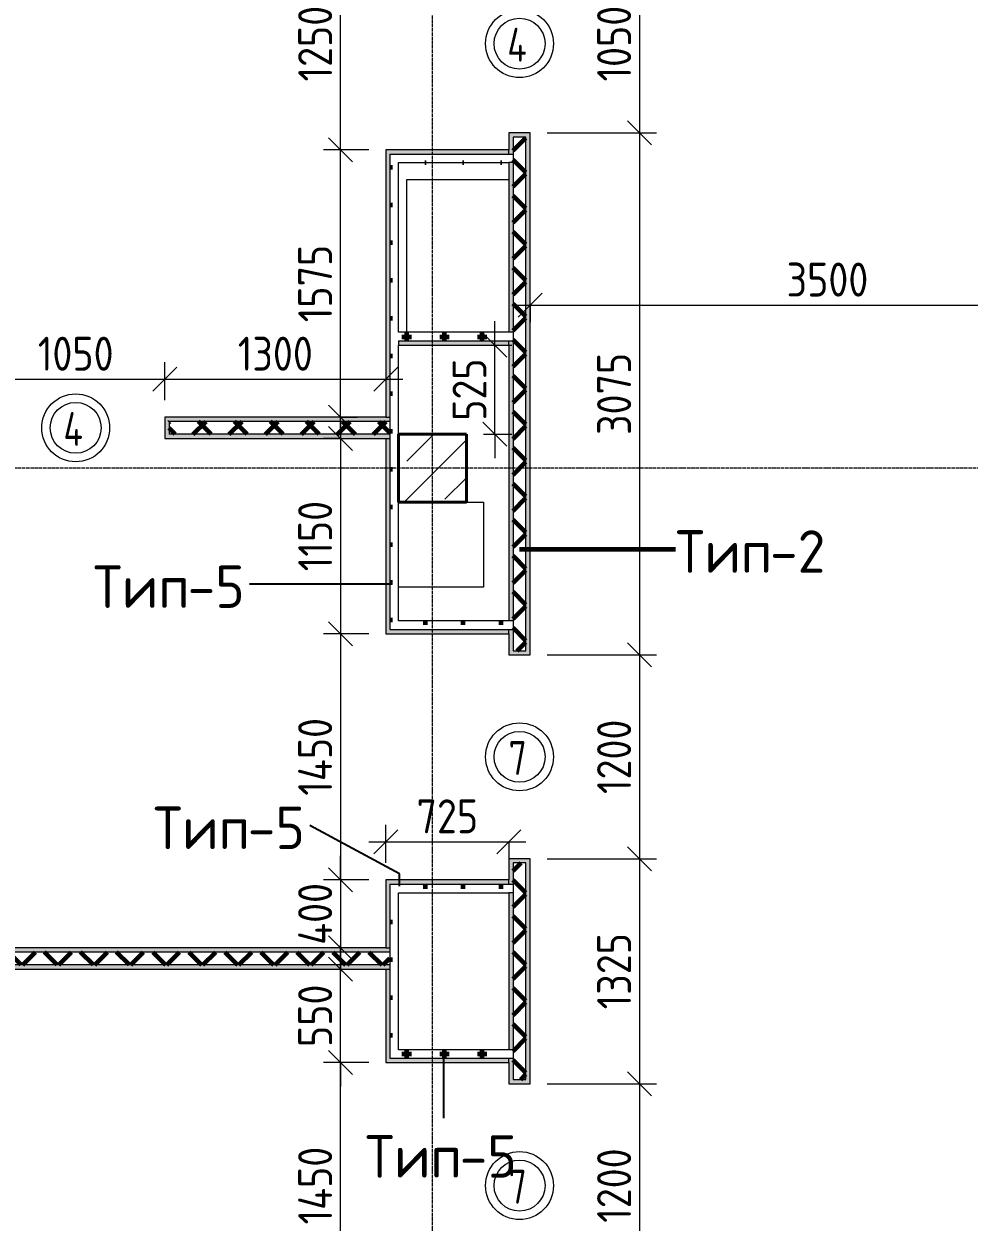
# Model space of a CAD drawing. Header units: millimetres. Extents: x -60946 to 138510, y -262288 to 24501.
# Drawn here: x -15995 to -10432, y -103384 to -96328 of the extents above; entities that cross this region are included whole.
import ezdxf

# ---------------------------------------------------------------- set-up
doc = ezdxf.new("R2010")
doc.units = ezdxf.units.MM
doc.linetypes.add('ADSK_Линия сетки', pattern=[25, 20, -2.5, 0, -2.5])
for name, color, linetype, lineweight in [('2)Тип-2', 3, 'Continuous', 60), ('2)Тип-5', 1, 'Continuous', 60), ('Марки дверей', 7, 'Continuous', 20), ('Несущие колонны', 7, 'Continuous', 18), ('Оси', 7, 'Continuous', 9), ('Перекрытие', 7, 'Continuous', 18), ('Размеры', 7, 'Continuous', 9), ('Стены внутренние', 7, 'Continuous', 18), ('Стены штриховка', 7, 'Continuous', 9)]:
    doc.layers.add(name, color=color, linetype=linetype, lineweight=lineweight)
doc.styles.add('GOST Common_3', font='', dxfattribs={"width": 0.9, "height": 200})
doc.styles.add('GOST Common_4', font='', dxfattribs={"height": 250})
doc.styles.add('GOST Common_B', font='', dxfattribs={"width": 0.8, "height": 200})
doc.styles.get('GOST Common_3').set_extended_font_data('GOST Common')
doc.styles.get('GOST Common_4').set_extended_font_data('GOST Common')
doc.styles.get('GOST Common_B').set_extended_font_data('GOST Common', bold=True)
doc.dimstyles.new('ADSK_Основной_2_0_1', dxfattribs={"dimscale": 304.8, "dimtxt": 201.142999, "dimasz": 0.463911, "dimexe": 0.328084, "dimexo": 0.328084, "dimgap": 0.164042, "dimtad": 1, "dimdec": 3, "dimrnd": 0.001, "dimdsep": 46, "dimtxsty": 'GOST Common_3', "dimblk1": 'OBLIQUE', "dimblk2": 'OBLIQUE', "dimsah": 1, "dimcen": 0.09, "dimdle": 0.328084, "dimazin": 2, "dimtfac": 1, "dimtdec": 4, "dimtix": 1, "dimtmove": 1, "dimatfit": 3, "dimfxl": 1, "dimtvp": 1, "dimtolj": 1, "dimtzin": 0, "dimlwd": 20, "dimlwe": 20, "dimarcsym": 2})
doc.dimstyles.new('ADSK_Основной_2_0_2', dxfattribs={"dimscale": 304.8, "dimtxt": 201.142999, "dimasz": 0.463911, "dimexe": 0.328084, "dimexo": 0.328084, "dimgap": 0.164042, "dimtad": 1, "dimdec": 3, "dimrnd": 0.001, "dimdsep": 46, "dimtxsty": 'GOST Common_3', "dimblk1": 'OBLIQUE', "dimblk2": 'OBLIQUE', "dimsah": 1, "dimcen": 0.09, "dimdle": 0.328084, "dimazin": 2, "dimtfac": 1, "dimtdec": 4, "dimtix": 1, "dimtmove": 0, "dimatfit": 3, "dimfxl": 1, "dimtvp": 1, "dimtolj": 1, "dimtzin": 0, "dimlwd": 20, "dimlwe": 20, "dimarcsym": 2})
pattern_1 = [(45, (9.36, -97949.04), (-106.066, 106.066), []), (135, (9.36, -97949.04), (-106.066, -106.066), [])]
pattern_2 = [(0, (9.36, -97949.04), (111.125, 111.125), [55.562, -166.687]), (90, (37.14, -97976.82), (-111.125, 111.125), [55.562, -166.687])]

# ---------------------------------------------------------------- blocks, each defined once
blk = doc.blocks.new('ADSK_КолоннаЖБ_Прямоугольная - 400x400 мм-1807142-Кладочный план 2-го этаж')
at = {"layer": 'Несущие колонны', "lineweight": 40}
for p, q in [((-200, 200), (200, 200)), ((-200, -200), (-200, 200)), ((200, 200), (200, -200)), ((200, -200), (-200, -200))]:
    blk.add_line(p, q, dxfattribs=at)
blk = doc.blocks.new('_Oblique')
at = {"color": 0, "linetype": 'ByBlock', "lineweight": -2}
blk.add_line((-0.5, -0.5), (0.5, 0.5), dxfattribs=at)
blk = doc.blocks.new('*D4646')
at = {"layer": 'Defpoints', "color": 0, "transparency": 16777216}
for p in [(-13015.6, -95919.1), (-13015.6, -96969.1), (-12371.5, -96969.1)]:
    blk.add_point(p, dxfattribs=at)
at = {"layer": 'Размеры', "color": 0, "lineweight": 20, "transparency": 16777216}
for p, q in [((-12371.5, -95819.1), (-12371.5, -97069.1)), ((-12915.6, -95919.1), (-12271.5, -95919.1)), ((-12915.6, -96969.1), (-12271.5, -96969.1))]:
    blk.add_line(p, q, dxfattribs=at)
at = {"layer": 'Размеры', "color": 0, "lineweight": 20, "transparency": 16777216, "xscale": 141.4, "yscale": 141.4, "zscale": 141.4}
for p, rotation in [((-12371.5, -95919.1), 90), ((-12371.5, -96969.1), 270)]:
    blk.add_blockref('_Oblique', p, dxfattribs=dict(at, rotation=rotation))
at = {"layer": 'Размеры', "color": 0, "lineweight": 9, "transparency": 16777216, "insert": (-12521.5, -96444.1), "char_height": 200, "width": 560.473, "attachment_point": 5, "rotation": 90, "style": 'GOST Common_3'}
blk.add_mtext('\\A1;1050', dxfattribs=at)
blk = doc.blocks.new('*D4647')
at = {"layer": 'Defpoints', "color": 0, "transparency": 16777216}
for p in [(-13015.6, -96969.1), (-13015.6, -100044.1), (-12371.5, -100044.1)]:
    blk.add_point(p, dxfattribs=at)
at = {"layer": 'Размеры', "color": 0, "lineweight": 20, "transparency": 16777216}
for p, q in [((-12371.5, -96869.1), (-12371.5, -100144.1)), ((-12915.6, -96969.1), (-12271.5, -96969.1)), ((-12915.6, -100044.1), (-12271.5, -100044.1))]:
    blk.add_line(p, q, dxfattribs=at)
at = {"layer": 'Размеры', "color": 0, "lineweight": 20, "transparency": 16777216, "xscale": 141.4, "yscale": 141.4, "zscale": 141.4}
for p, rotation in [((-12371.5, -96969.1), 90), ((-12371.5, -100044.1), 270)]:
    blk.add_blockref('_Oblique', p, dxfattribs=dict(at, rotation=rotation))
at = {"layer": 'Размеры', "color": 0, "lineweight": 9, "transparency": 16777216, "insert": (-12521.5, -98506.6), "char_height": 200, "width": 605.475, "attachment_point": 5, "rotation": 90, "style": 'GOST Common_3'}
blk.add_mtext('\\A1;3075', dxfattribs=at)
blk = doc.blocks.new('*D4648')
at = {"layer": 'Defpoints', "color": 0, "transparency": 16777216}
for p in [(-13015.6, -100044.1), (-13015.6, -101244.1), (-12371.5, -101244.1)]:
    blk.add_point(p, dxfattribs=at)
at = {"layer": 'Размеры', "color": 0, "lineweight": 20, "transparency": 16777216}
for p, q in [((-12371.5, -99944.1), (-12371.5, -101344.1)), ((-12915.6, -100044.1), (-12271.5, -100044.1)), ((-12915.6, -101244.1), (-12271.5, -101244.1))]:
    blk.add_line(p, q, dxfattribs=at)
at = {"layer": 'Размеры', "color": 0, "lineweight": 20, "transparency": 16777216, "xscale": 141.4, "yscale": 141.4, "zscale": 141.4}
for p, rotation in [((-12371.5, -100044.1), 90), ((-12371.5, -101244.1), 270)]:
    blk.add_blockref('_Oblique', p, dxfattribs=dict(at, rotation=rotation))
at = {"layer": 'Размеры', "color": 0, "lineweight": 9, "transparency": 16777216, "insert": (-12521.5, -100644.1), "char_height": 200, "width": 560.473, "attachment_point": 5, "rotation": 90, "style": 'GOST Common_3'}
blk.add_mtext('\\A1;1200', dxfattribs=at)
blk = doc.blocks.new('*D4649')
at = {"layer": 'Defpoints', "color": 0, "transparency": 16777216}
for p in [(-13015.6, -101244.1), (-13015.6, -102569.1), (-12371.5, -102569.1)]:
    blk.add_point(p, dxfattribs=at)
at = {"layer": 'Размеры', "color": 0, "lineweight": 20, "transparency": 16777216}
for p, q in [((-12371.5, -101144.1), (-12371.5, -102669.1)), ((-12915.6, -101244.1), (-12271.5, -101244.1)), ((-12915.6, -102569.1), (-12271.5, -102569.1))]:
    blk.add_line(p, q, dxfattribs=at)
at = {"layer": 'Размеры', "color": 0, "lineweight": 20, "transparency": 16777216, "xscale": 141.4, "yscale": 141.4, "zscale": 141.4}
for p, rotation in [((-12371.5, -101244.1), 90), ((-12371.5, -102569.1), 270)]:
    blk.add_blockref('_Oblique', p, dxfattribs=dict(at, rotation=rotation))
at = {"layer": 'Размеры', "color": 0, "lineweight": 9, "transparency": 16777216, "insert": (-12521.5, -101906.6), "char_height": 200, "width": 560.473, "attachment_point": 5, "rotation": 90, "style": 'GOST Common_3'}
blk.add_mtext('\\A1;1325', dxfattribs=at)
blk = doc.blocks.new('*D4650')
at = {"layer": 'Defpoints', "color": 0, "transparency": 16777216}
for p in [(-13015.6, -102569.1), (-13015.6, -103769.1), (-12371.5, -103769.1)]:
    blk.add_point(p, dxfattribs=at)
at = {"layer": 'Размеры', "color": 0, "lineweight": 20, "transparency": 16777216}
for p, q in [((-12371.5, -102469.1), (-12371.5, -103869.1)), ((-12915.6, -102569.1), (-12271.5, -102569.1)), ((-12915.6, -103769.1), (-12271.5, -103769.1))]:
    blk.add_line(p, q, dxfattribs=at)
at = {"layer": 'Размеры', "color": 0, "lineweight": 20, "transparency": 16777216, "xscale": 141.4, "yscale": 141.4, "zscale": 141.4}
for p, rotation in [((-12371.5, -102569.1), 90), ((-12371.5, -103769.1), 270)]:
    blk.add_blockref('_Oblique', p, dxfattribs=dict(at, rotation=rotation))
at = {"layer": 'Размеры', "color": 0, "lineweight": 9, "transparency": 16777216, "insert": (-12521.5, -103169.1), "char_height": 200, "width": 560.473, "attachment_point": 5, "rotation": 90, "style": 'GOST Common_3'}
blk.add_mtext('\\A1;1200', dxfattribs=at)
blk = doc.blocks.new('*D4656')
at = {"layer": 'Defpoints', "color": 0, "transparency": 16777216}
for p in [(-14131.1, -102444.1), (-13865.6, -102444.1), (-13865.6, -103894.1)]:
    blk.add_point(p, dxfattribs=at)
at = {"layer": 'Размеры', "color": 0, "lineweight": 20, "transparency": 16777216}
for p, q in [((-14131.1, -103994.1), (-14131.1, -102344.1)), ((-13965.6, -102444.1), (-14231.1, -102444.1)), ((-13965.6, -103894.1), (-14231.1, -103894.1))]:
    blk.add_line(p, q, dxfattribs=at)
at = {"layer": 'Размеры', "color": 0, "lineweight": 20, "transparency": 16777216, "xscale": 141.4, "yscale": 141.4, "zscale": 141.4}
for p, rotation in [((-14131.1, -102444.1), 90), ((-14131.1, -103894.1), 270)]:
    blk.add_blockref('_Oblique', p, dxfattribs=dict(at, rotation=rotation))
at = {"layer": 'Размеры', "color": 0, "lineweight": 9, "transparency": 16777216, "insert": (-14281.1, -103169.1), "char_height": 200, "width": 580.928, "attachment_point": 5, "rotation": 90, "style": 'GOST Common_3'}
blk.add_mtext('\\A1;1450', dxfattribs=at)
blk = doc.blocks.new('*D4657')
at = {"layer": 'Defpoints', "color": 0, "transparency": 16777216}
for p in [(-14231.1, -101894.1), (-14131.1, -101894.1), (-13865.6, -102444.1)]:
    blk.add_point(p, dxfattribs=at)
at = {"layer": 'Размеры', "color": 0, "lineweight": 20, "transparency": 16777216}
for p, q in [((-14131.1, -101894.1), (-14131.1, -101752.7)), ((-14131.1, -101894.1), (-14031.1, -101894.1)), ((-14131.1, -102444.1), (-14131.1, -101894.1)), ((-13965.6, -102444.1), (-14231.1, -102444.1)), ((-14131.1, -102444.1), (-14131.1, -102585.5))]:
    blk.add_line(p, q, dxfattribs=at)
at = {"layer": 'Размеры', "color": 0, "lineweight": 20, "transparency": 16777216, "xscale": 141.4, "yscale": 141.4, "zscale": 141.4}
for p, rotation in [((-14131.1, -101894.1), 270), ((-14131.1, -102444.1), 90)]:
    blk.add_blockref('_Oblique', p, dxfattribs=dict(at, rotation=rotation))
at = {"layer": 'Размеры', "color": 0, "lineweight": 9, "transparency": 16777216, "insert": (-14281.1, -102169.1), "char_height": 200, "width": 454.106, "attachment_point": 5, "rotation": 90, "style": 'GOST Common_3'}
blk.add_mtext('\\A1;550', dxfattribs=at)
blk = doc.blocks.new('*D4658')
at = {"layer": 'Defpoints', "color": 0, "transparency": 16777216}
for p in [(-14031.1, -98769.1), (-14131.1, -99919.1), (-13865.6, -99919.1)]:
    blk.add_point(p, dxfattribs=at)
at = {"layer": 'Размеры', "color": 0, "lineweight": 20, "transparency": 16777216}
for p, q in [((-14131.1, -98669.1), (-14131.1, -100019.1)), ((-14131.1, -98769.1), (-14231.1, -98769.1)), ((-13965.6, -99919.1), (-14231.1, -99919.1))]:
    blk.add_line(p, q, dxfattribs=at)
at = {"layer": 'Размеры', "color": 0, "lineweight": 20, "transparency": 16777216, "xscale": 141.4, "yscale": 141.4, "zscale": 141.4}
for p, rotation in [((-14131.1, -98769.1), 90), ((-14131.1, -99919.1), 270)]:
    blk.add_blockref('_Oblique', p, dxfattribs=dict(at, rotation=rotation))
at = {"layer": 'Размеры', "color": 0, "lineweight": 9, "transparency": 16777216, "insert": (-14281.1, -99344.1), "char_height": 200, "width": 515.472, "attachment_point": 5, "rotation": 90, "style": 'GOST Common_3'}
blk.add_mtext('\\A1;1150', dxfattribs=at)
blk = doc.blocks.new('*D4659')
at = {"layer": 'Defpoints', "color": 0, "transparency": 16777216}
for p in [(-13865.6, -99919.1), (-14131.1, -101369.1), (-13865.6, -101369.1)]:
    blk.add_point(p, dxfattribs=at)
at = {"layer": 'Размеры', "color": 0, "lineweight": 20, "transparency": 16777216}
for p, q in [((-14131.1, -99819.1), (-14131.1, -101469.1)), ((-13965.6, -99919.1), (-14231.1, -99919.1)), ((-13965.6, -101369.1), (-14231.1, -101369.1))]:
    blk.add_line(p, q, dxfattribs=at)
at = {"layer": 'Размеры', "color": 0, "lineweight": 20, "transparency": 16777216, "xscale": 141.4, "yscale": 141.4, "zscale": 141.4}
for p, rotation in [((-14131.1, -99919.1), 90), ((-14131.1, -101369.1), 270)]:
    blk.add_blockref('_Oblique', p, dxfattribs=dict(at, rotation=rotation))
at = {"layer": 'Размеры', "color": 0, "lineweight": 9, "transparency": 16777216, "insert": (-14281.1, -100644.1), "char_height": 200, "width": 580.928, "attachment_point": 5, "rotation": 90, "style": 'GOST Common_3'}
blk.add_mtext('\\A1;1450', dxfattribs=at)
blk = doc.blocks.new('*D4660')
at = {"layer": 'Defpoints', "color": 0, "transparency": 16777216}
for p in [(-13865.6, -101369.1), (-14131.1, -101769.1), (-14031.1, -101769.1)]:
    blk.add_point(p, dxfattribs=at)
at = {"layer": 'Размеры', "color": 0, "lineweight": 20, "transparency": 16777216}
for p, q in [((-14131.1, -101369.1), (-14131.1, -101227.7)), ((-13965.6, -101369.1), (-14231.1, -101369.1)), ((-14131.1, -101369.1), (-14131.1, -101769.1)), ((-14131.1, -101769.1), (-14231.1, -101769.1)), ((-14131.1, -101769.1), (-14131.1, -101910.5))]:
    blk.add_line(p, q, dxfattribs=at)
at = {"layer": 'Размеры', "color": 0, "lineweight": 20, "transparency": 16777216, "xscale": 141.4, "yscale": 141.4, "zscale": 141.4}
for p, rotation in [((-14131.1, -101369.1), 270), ((-14131.1, -101769.1), 90)]:
    blk.add_blockref('_Oblique', p, dxfattribs=dict(at, rotation=rotation))
at = {"layer": 'Размеры', "color": 0, "lineweight": 9, "transparency": 16777216, "insert": (-14281.1, -101569.1), "char_height": 200, "width": 474.561, "attachment_point": 5, "rotation": 90, "style": 'GOST Common_3'}
blk.add_mtext('\\A1;400', dxfattribs=at)
blk = doc.blocks.new('*D4661')
at = {"layer": 'Defpoints', "color": 0, "transparency": 16777216}
for p in [(-13140.6, -101044.3), (-13140.6, -101144.3), (-13865.6, -101369.1)]:
    blk.add_point(p, dxfattribs=at)
at = {"layer": 'Размеры', "color": 0, "lineweight": 20, "transparency": 16777216}
for p, q in [((-13865.6, -101269.1), (-13865.6, -101044.3)), ((-13965.6, -101144.3), (-13040.6, -101144.3)), ((-13140.6, -101144.3), (-13140.6, -101244.3))]:
    blk.add_line(p, q, dxfattribs=at)
at = {"layer": 'Размеры', "color": 0, "lineweight": 20, "transparency": 16777216, "xscale": 141.4, "yscale": 141.4, "zscale": 141.4, "rotation": 180}
blk.add_blockref('_Oblique', (-13865.6, -101144.3), dxfattribs=at)
at = {"layer": 'Размеры', "color": 0, "lineweight": 20, "transparency": 16777216, "xscale": 141.4, "yscale": 141.4, "zscale": 141.4}
blk.add_blockref('_Oblique', (-13140.6, -101144.3), dxfattribs=at)
at = {"layer": 'Размеры', "color": 0, "lineweight": 9, "transparency": 16777216, "insert": (-13503.1, -100994.3), "char_height": 200, "width": 454.106, "attachment_point": 5, "style": 'GOST Common_3'}
blk.add_mtext('\\A1;725', dxfattribs=at)
blk = doc.blocks.new('*D4665')
at = {"layer": 'Defpoints', "color": 0, "transparency": 16777216}
for p in [(-14131.1, -97069.1), (-13865.6, -97069.1), (-14231.1, -98644.1)]:
    blk.add_point(p, dxfattribs=at)
at = {"layer": 'Размеры', "color": 0, "lineweight": 20, "transparency": 16777216}
for p, q in [((-14131.1, -98744.1), (-14131.1, -96969.1)), ((-13965.6, -97069.1), (-14231.1, -97069.1)), ((-14131.1, -98644.1), (-14031.1, -98644.1))]:
    blk.add_line(p, q, dxfattribs=at)
at = {"layer": 'Размеры', "color": 0, "lineweight": 20, "transparency": 16777216, "xscale": 141.4, "yscale": 141.4, "zscale": 141.4}
for p, rotation in [((-14131.1, -97069.1), 90), ((-14131.1, -98644.1), 270)]:
    blk.add_blockref('_Oblique', p, dxfattribs=dict(at, rotation=rotation))
at = {"layer": 'Размеры', "color": 0, "lineweight": 9, "transparency": 16777216, "insert": (-14281.1, -97856.6), "char_height": 200, "width": 560.473, "attachment_point": 5, "rotation": 90, "style": 'GOST Common_3'}
blk.add_mtext('\\A1;1575', dxfattribs=at)
blk = doc.blocks.new('*D4666')
at = {"layer": 'Defpoints', "color": 0, "transparency": 16777216}
for p in [(-14131.1, -95819.1), (-13865.6, -95819.1), (-13865.6, -97069.1)]:
    blk.add_point(p, dxfattribs=at)
at = {"layer": 'Размеры', "color": 0, "lineweight": 20, "transparency": 16777216}
for p, q in [((-14131.1, -97169.1), (-14131.1, -95719.1)), ((-13965.6, -95819.1), (-14231.1, -95819.1)), ((-13965.6, -97069.1), (-14231.1, -97069.1))]:
    blk.add_line(p, q, dxfattribs=at)
at = {"layer": 'Размеры', "color": 0, "lineweight": 20, "transparency": 16777216, "xscale": 141.4, "yscale": 141.4, "zscale": 141.4}
for p, rotation in [((-14131.1, -95819.1), 90), ((-14131.1, -97069.1), 270)]:
    blk.add_blockref('_Oblique', p, dxfattribs=dict(at, rotation=rotation))
at = {"layer": 'Размеры', "color": 0, "lineweight": 9, "transparency": 16777216, "insert": (-14281.1, -96444.1), "char_height": 200, "width": 560.473, "attachment_point": 5, "rotation": 90, "style": 'GOST Common_3'}
blk.add_mtext('\\A1;1250', dxfattribs=at)
blk = doc.blocks.new('*D4693')
at = {"layer": 'Defpoints', "color": 0, "transparency": 16777216}
for p in [(-15165.6, -98420), (-16215.6, -98644.1), (-15165.6, -98644.1)]:
    blk.add_point(p, dxfattribs=at)
at = {"layer": 'Размеры', "color": 0, "lineweight": 20, "transparency": 16777216}
for p, q in [((-16215.6, -98544.1), (-16215.6, -98320)), ((-15165.6, -98544.1), (-15165.6, -98320)), ((-16315.6, -98420), (-15065.6, -98420))]:
    blk.add_line(p, q, dxfattribs=at)
at = {"layer": 'Размеры', "color": 0, "lineweight": 20, "transparency": 16777216, "xscale": 141.4, "yscale": 141.4, "zscale": 141.4, "rotation": 180}
blk.add_blockref('_Oblique', (-16215.6, -98420), dxfattribs=at)
at = {"layer": 'Размеры', "color": 0, "lineweight": 20, "transparency": 16777216, "xscale": 141.4, "yscale": 141.4, "zscale": 141.4}
blk.add_blockref('_Oblique', (-15165.6, -98420), dxfattribs=at)
at = {"layer": 'Размеры', "color": 0, "lineweight": 9, "transparency": 16777216, "insert": (-15690.6, -98270), "char_height": 200, "width": 560.473, "attachment_point": 5, "style": 'GOST Common_3'}
blk.add_mtext('\\A1;1050', dxfattribs=at)
blk = doc.blocks.new('*D4694')
at = {"layer": 'Defpoints', "color": 0, "transparency": 16777216}
for p in [(-13865.6, -98320), (-13865.6, -98420), (-15165.6, -98644.1)]:
    blk.add_point(p, dxfattribs=at)
at = {"layer": 'Размеры', "color": 0, "lineweight": 20, "transparency": 16777216}
for p, q in [((-15165.6, -98544.1), (-15165.6, -98320)), ((-15265.6, -98420), (-13765.6, -98420)), ((-13865.6, -98420), (-13865.6, -98520))]:
    blk.add_line(p, q, dxfattribs=at)
at = {"layer": 'Размеры', "color": 0, "lineweight": 20, "transparency": 16777216, "xscale": 141.4, "yscale": 141.4, "zscale": 141.4, "rotation": 180}
blk.add_blockref('_Oblique', (-15165.6, -98420), dxfattribs=at)
at = {"layer": 'Размеры', "color": 0, "lineweight": 20, "transparency": 16777216, "xscale": 141.4, "yscale": 141.4, "zscale": 141.4}
blk.add_blockref('_Oblique', (-13865.6, -98420), dxfattribs=at)
at = {"layer": 'Размеры', "color": 0, "lineweight": 9, "transparency": 16777216, "insert": (-14515.6, -98270), "char_height": 200, "width": 560.473, "attachment_point": 5, "style": 'GOST Common_3'}
blk.add_mtext('\\A1;1300', dxfattribs=at)
blk = doc.blocks.new('*D4695')
at = {"layer": 'Defpoints', "color": 0, "transparency": 16777216}
for p in [(-13322.6, -98219.1), (-13222.6, -98219.1), (-13390.6, -98744.1)]:
    blk.add_point(p, dxfattribs=at)
at = {"layer": 'Размеры', "color": 0, "lineweight": 20, "transparency": 16777216}
for p, q in [((-13222.6, -98219.1), (-13222.6, -98077.7)), ((-13222.6, -98219.1), (-13122.6, -98219.1)), ((-13222.6, -98744.1), (-13222.6, -98219.1)), ((-13290.6, -98744.1), (-13122.6, -98744.1)), ((-13222.6, -98744.1), (-13222.6, -98885.5))]:
    blk.add_line(p, q, dxfattribs=at)
at = {"layer": 'Размеры', "color": 0, "lineweight": 20, "transparency": 16777216, "xscale": 141.4, "yscale": 141.4, "zscale": 141.4}
for p, rotation in [((-13222.6, -98219.1), 270), ((-13222.6, -98744.1), 90)]:
    blk.add_blockref('_Oblique', p, dxfattribs=dict(at, rotation=rotation))
at = {"layer": 'Размеры', "color": 0, "lineweight": 9, "transparency": 16777216, "insert": (-13372.6, -98481.6), "char_height": 200, "width": 454.106, "attachment_point": 5, "rotation": 90, "style": 'GOST Common_3'}
blk.add_mtext('\\A1;525', dxfattribs=at)
blk = doc.blocks.new('*D4811')
at = {"layer": 'Defpoints', "color": 0, "transparency": 16777216}
for p in [(-13015.6, -97883.5), (-9515.6, -97983.5), (-9515.6, -98369.1)]:
    blk.add_point(p, dxfattribs=at)
at = {"layer": 'Размеры', "color": 0, "lineweight": 20, "transparency": 16777216}
for p, q in [((-9515.6, -98269.1), (-9515.6, -97883.5)), ((-13115.6, -97983.5), (-9415.6, -97983.5)), ((-13015.6, -97983.5), (-13015.6, -98083.5))]:
    blk.add_line(p, q, dxfattribs=at)
at = {"layer": 'Размеры', "color": 0, "lineweight": 20, "transparency": 16777216, "xscale": 141.4, "yscale": 141.4, "zscale": 141.4, "rotation": 180}
blk.add_blockref('_Oblique', (-13015.6, -97983.5), dxfattribs=at)
at = {"layer": 'Размеры', "color": 0, "lineweight": 20, "transparency": 16777216, "xscale": 141.4, "yscale": 141.4, "zscale": 141.4}
blk.add_blockref('_Oblique', (-9515.6, -97983.5), dxfattribs=at)
at = {"layer": 'Размеры', "color": 0, "lineweight": 9, "transparency": 16777216, "insert": (-11265.6, -97833.5), "char_height": 200, "width": 605.475, "attachment_point": 5, "style": 'GOST Common_3'}
blk.add_mtext('\\A1;3500', dxfattribs=at)
blk = doc.blocks.new('М_двери1 - Марка экземпляра 2-3719212-Кладочный план 2-го этаж')
at = {"layer": 'Марки дверей'}
for radius in [2, 1.5]:
    blk.add_circle((0, 0), radius, dxfattribs=at)

msp = doc.modelspace()

# ---------------------------------------------------------------- hatches: boundary and pattern name
at = {"layer": '2)Тип-2'}
h = msp.add_hatch(color=256, dxfattribs=at)
h.paths.add_polyline_path([(-13015.6385, -104894.0666), (-13015.6385, -103794.0666), (-13040.6385, -103794.0666), (-13040.6385, -104894.0666)])
h.paths.add_polyline_path([(-13040.6385, -102544.0666), (-13015.6385, -102544.0666), (-13015.6385, -101269.0666), (-13040.6385, -101269.0666), (-13040.6385, -101505.3616)])
h.paths.add_polyline_path([(-13040.6385, -100019.0666), (-13015.6385, -100019.0666), (-13015.6385, -96994.0666), (-13040.6385, -96994.0666), (-13040.6385, -98631.2864)])
h.paths.add_polyline_path([(-13015.6385, -95894.0666), (-13015.6385, -94319.0666), (-13040.6385, -94319.0666), (-13040.6385, -95894.0666)])
h = msp.add_hatch(dxfattribs=at)
h.set_pattern_fill('FP_4', color=256, style=0, pattern_type=2)
h.set_pattern_definition(pattern_1)
h.paths.add_polyline_path([(-13040.6385, -104894.0666), (-13040.6385, -103794.0666), (-13115.6385, -103794.0666), (-13115.6385, -104894.0666)])
h.paths.add_polyline_path([(-13115.6385, -102544.0666), (-13040.6385, -102544.0666), (-13040.6385, -101269.0666), (-13115.6385, -101269.0666), (-13115.6385, -102419.0666)])
h.paths.add_polyline_path([(-13115.6385, -100019.0666), (-13040.6385, -100019.0666), (-13040.6385, -96994.0666), (-13115.6385, -96994.0666), (-13115.6385, -99894.0666)])
h.paths.add_polyline_path([(-13040.6385, -95894.0666), (-13040.6385, -94344.0666), (-13115.6385, -94344.0666), (-13115.6385, -95894.0666)])
h = msp.add_hatch(color=256, dxfattribs=at)
h.paths.add_polyline_path([(-13115.6385, -104894.0666), (-13115.6385, -103969.0666), (-13140.6385, -103969.0666), (-13140.6385, -104894.0666)])
h.paths.add_polyline_path([(-13115.6385, -103919.0666), (-13115.6385, -103794.0666), (-13015.6385, -103794.0666), (-13015.6385, -103769.0666), (-13140.6385, -103769.0666), (-13140.6385, -103919.0666)])
h.paths.add_polyline_path([(-13015.6385, -102569.0666), (-13015.6385, -102544.0666), (-13115.6385, -102544.0666), (-13115.6385, -102419.0666), (-13140.6385, -102419.0666), (-13140.6385, -102569.0666)])
h.paths.add_polyline_path([(-13140.6385, -102369.0666), (-13115.6385, -102369.0666), (-13115.6385, -101444.0666), (-13140.6385, -101444.0666), (-13140.6385, -101505.3616)])
h.paths.add_polyline_path([(-13115.6385, -101394.0666), (-13115.6385, -101269.0666), (-13015.6385, -101269.0666), (-13015.6385, -101244.0666), (-13140.6385, -101244.0666), (-13140.6385, -101394.0666)])
h.paths.add_polyline_path([(-13015.6385, -100044.0666), (-13015.6385, -100019.0666), (-13115.6385, -100019.0666), (-13115.6385, -99894.0666), (-13140.6385, -99894.0666), (-13140.6385, -100044.0666)])
h.paths.add_polyline_path([(-13140.6385, -99844.0666), (-13115.6385, -99844.0666), (-13115.6385, -98194.0666), (-13140.6385, -98194.0666), (-13140.6385, -98631.2864)])
h.paths.add_polyline_path([(-13140.6385, -98144.0666), (-13115.6385, -98144.0666), (-13115.6385, -97144.0666), (-13140.6385, -97144.0666), (-13140.6385, -97194.2488)])
h.paths.add_polyline_path([(-13140.6385, -97094.0666), (-13115.6385, -97094.0666), (-13115.6385, -96994.0666), (-13015.6385, -96994.0666), (-13015.6385, -96969.0666), (-13140.6385, -96969.0666), (-13140.6385, -97069.0666)])
h.paths.add_polyline_path([(-13140.6385, -95919.0666), (-13015.6385, -95919.0666), (-13015.6385, -95894.0666), (-13115.6385, -95894.0666), (-13115.6385, -95794.0666), (-13140.6385, -95794.0666), (-13140.6385, -95819.0666)])
h.paths.add_polyline_path([(-13140.6385, -95744.0666), (-13115.6385, -95744.0666), (-13115.6385, -94419.0666), (-13140.6385, -94419.0666), (-13140.6385, -94444.0666)])
h = msp.add_hatch(color=256, dxfattribs=at)
h.paths.add_polyline_path([(-16240.6385, -98769.0666), (-16215.6385, -98769.0666), (-16215.6385, -98644.0666), (-19540.6385, -98644.0666), (-19540.6385, -98669.0666), (-16240.6385, -98669.0666), (-16240.6385, -98744.0666)])
h.paths.add_polyline_path([(-15165.6385, -98769.0666), (-15140.6385, -98769.0666), (-15140.6385, -98669.0666), (-13840.6385, -98669.0666), (-13840.6385, -98644.0666), (-15165.6385, -98644.0666)])
h = msp.add_hatch(dxfattribs=at)
h.set_pattern_fill('FP_4', color=256, style=0, pattern_type=2)
h.set_pattern_definition(pattern_1)
h.paths.add_polyline_path([(-15140.6385, -98744.0666), (-13840.6385, -98744.0666), (-13840.6385, -98669.0666), (-15140.6385, -98669.0666)])
h.paths.add_polyline_path([(-18959.2766, -98744.0666), (-16240.6385, -98744.0666), (-16240.6385, -98669.0666), (-19540.6385, -98669.0666), (-19540.6385, -98744.0666)])
h = msp.add_hatch(color=256, dxfattribs=at)
h.paths.add_polyline_path([(-13840.6385, -98769.0666), (-13840.6385, -98744.0666), (-15140.6385, -98744.0666), (-15140.6385, -98769.0666), (-13865.6385, -98769.0666)])
h.paths.add_polyline_path([(-19540.6385, -98769.0666), (-16240.6385, -98769.0666), (-16240.6385, -98744.0666), (-19540.6385, -98744.0666)])
for points in [[(-13840.6385, -101794.0666), (-13840.6385, -101769.0666), (-19540.6385, -101769.0666), (-19540.6385, -101794.0666), (-13865.6385, -101794.0666)], [(-14615.8577, -101894.0666), (-13840.6385, -101894.0666), (-13840.6385, -101869.0666), (-19540.6385, -101869.0666), (-19540.6385, -101894.0666), (-16063.664, -101894.0666)]]:
    msp.add_hatch(color=256, dxfattribs=at).paths.add_polyline_path(points)
h = msp.add_hatch(dxfattribs=at)
h.set_pattern_fill('FP_4', color=256, style=0, pattern_type=2)
h.set_pattern_definition(pattern_1)
h.paths.add_polyline_path([(-13865.6385, -101869.0666), (-13840.6385, -101869.0666), (-13840.6385, -101794.0666), (-19540.6385, -101794.0666), (-19540.6385, -101869.0666), (-14615.8577, -101869.0666)])
at = {"layer": '2)Тип-5', "true_color": 0xd50000}
h = msp.add_hatch(color=12, dxfattribs=at)
h.paths.add_polyline_path([(-13840.6385, -99894.0666), (-13840.6385, -98769.0666), (-13865.6385, -98769.0666), (-13865.6385, -99894.0666)])
h.paths.add_polyline_path([(-13865.6385, -98644.0666), (-13840.6385, -98644.0666), (-13840.6385, -97069.0666), (-13865.6385, -97069.0666), (-13865.6385, -98631.2864)])
for points in [[(-13840.6385, -97094.0666), (-13140.6385, -97094.0666), (-13140.6385, -97069.0666), (-13840.6385, -97069.0666)], [(-13790.6385, -98219.0666), (-13140.6385, -98219.0666), (-13140.6385, -98194.0666), (-13790.6385, -98194.0666)], [(-13168.0514, -99919.0666), (-13140.6385, -99919.0666), (-13140.6385, -99894.0666), (-13865.6385, -99894.0666), (-13865.6385, -99919.0666)], [(-13840.6385, -101394.0666), (-13140.6385, -101394.0666), (-13140.6385, -101369.0666), (-13840.6385, -101369.0666)], [(-13168.0514, -102444.0666), (-13140.6385, -102444.0666), (-13140.6385, -102419.0666), (-13865.6385, -102419.0666), (-13865.6385, -102444.0666)]]:
    msp.add_hatch(color=12, dxfattribs=at).paths.add_polyline_path(points)
h = msp.add_hatch(dxfattribs=at)
h.set_pattern_fill('FP_7', color=12, style=0, pattern_type=2)
h.set_pattern_definition(pattern_2)
h.paths.add_polyline_path([(-13790.6385, -99844.0666), (-13790.6385, -97094.0666), (-13840.6385, -97094.0666), (-13840.6385, -99844.0666)])
h = msp.add_hatch(dxfattribs=at)
h.set_pattern_fill('FP_7', color=12, style=0, pattern_type=2)
h.set_pattern_definition(pattern_2)
h.paths.add_polyline_path([(-13140.6385, -97144.0666), (-13115.6385, -97144.0666), (-13115.6385, -97094.0666), (-13790.6385, -97094.0666), (-13790.6385, -97144.0666), (-13168.0514, -97144.0666)])
h = msp.add_hatch(dxfattribs=at)
h.set_pattern_fill('FP_7', color=12, style=0, pattern_type=2)
h.set_pattern_definition(pattern_2)
h.paths.add_polyline_path([(-13140.6385, -98194.0666), (-13115.6385, -98194.0666), (-13115.6385, -98144.0666), (-13790.6385, -98144.0666), (-13790.6385, -98194.0666), (-13168.0514, -98194.0666)])
h = msp.add_hatch(dxfattribs=at)
h.set_pattern_fill('FP_7', color=12, style=0, pattern_type=2)
h.set_pattern_definition(pattern_2)
h.paths.add_polyline_path([(-13115.6385, -99894.0666), (-13115.6385, -99844.0666), (-13840.6385, -99844.0666), (-13840.6385, -99894.0666), (-13140.6385, -99894.0666)])
h = msp.add_hatch(color=12, dxfattribs=at)
h.paths.add_polyline_path([(-13865.6385, -102419.0666), (-13840.6385, -102419.0666), (-13840.6385, -101894.0666), (-13865.6385, -101894.0666), (-13865.6385, -102369.0666)])
h.paths.add_polyline_path([(-13865.6385, -101769.0666), (-13840.6385, -101769.0666), (-13840.6385, -101369.0666), (-13865.6385, -101369.0666), (-13865.6385, -101505.3616)])
h = msp.add_hatch(dxfattribs=at)
h.set_pattern_fill('FP_7', color=12, style=0, pattern_type=2)
h.set_pattern_definition(pattern_2)
h.paths.add_polyline_path([(-13840.6385, -102369.0666), (-13790.6385, -102369.0666), (-13790.6385, -101394.0666), (-13840.6385, -101394.0666), (-13840.6385, -101894.0666)])
h = msp.add_hatch(dxfattribs=at)
h.set_pattern_fill('FP_7', color=12, style=0, pattern_type=2)
h.set_pattern_definition(pattern_2)
h.paths.add_polyline_path([(-13140.6385, -101444.0666), (-13115.6385, -101444.0666), (-13115.6385, -101394.0666), (-13790.6385, -101394.0666), (-13790.6385, -101444.0666), (-13168.0514, -101444.0666)])
h = msp.add_hatch(dxfattribs=at)
h.set_pattern_fill('FP_7', color=12, style=0, pattern_type=2)
h.set_pattern_definition(pattern_2)
h.paths.add_polyline_path([(-13115.6385, -102419.0666), (-13115.6385, -102369.0666), (-13840.6385, -102369.0666), (-13840.6385, -102419.0666), (-13140.6385, -102419.0666)])
at = {"layer": 'Несущие колонны', "lineweight": 9}
h = msp.add_hatch(dxfattribs=at)
h.set_pattern_fill('FP_1', color=256, style=0, pattern_type=2)
h.set_pattern_definition([(45, (9.36, -97949.04), (-224.5064, 224.5064), []), (45, (233.87, -97949.04), (-224.5064, 224.5064), [396.875, -79.375, 3.353, -76.022])])
h.paths.add_polyline_path([(-13790.6385, -99144.0666), (-13390.6385, -99144.0666), (-13390.6385, -98744.0666), (-13790.6385, -98744.0666)])

# ---------------------------------------------------------------- linework, layer by layer
at = {"layer": '2)Тип-2'}
msp.add_line((-13078.1385, -99420.7087), (-12159.1055, -99420.7087), dxfattribs=at)
at = {"layer": '2)Тип-5', "lineweight": 25}
for p, q in [((-13828.1385, -99627.8437), (-14667.4811, -99627.8437)), ((-13783.6723, -101333.0782), (-14312.9821, -101048.0899)), ((-13783.6723, -101406.5666), (-13783.6723, -101333.0782)), ((-13525.887, -102406.5666), (-13525.887, -102771.5686))]:
    msp.add_line(p, q, dxfattribs=at)
at = {"layer": 'Несущие колонны', "lineweight": 9}
for p, q in [((-13390.6385, -98744.0666), (-13790.6385, -98744.0666)), ((-13790.6385, -98744.0666), (-13790.6385, -99144.0666)), ((-13390.6385, -99144.0666), (-13390.6385, -98744.0666)), ((-13790.6385, -99144.0666), (-13390.6385, -99144.0666))]:
    msp.add_line(p, q, dxfattribs=at)
at = {"layer": 'Оси', "linetype": 'ADSK_Линия сетки', "lineweight": 5}
for p, q in [((-13590.6385, -108922.9178), (-13590.6385, -73448.1214)), ((62525.08, -98944.0666), (-25230.7352, -98944.0666))]:
    msp.add_line(p, q, dxfattribs=at)
at = {"layer": 'Перекрытие'}
for p, q in [((-13740.6385, -97244.0666), (-13140.6385, -97244.0666)), ((-13740.6385, -98144.0666), (-13740.6385, -97244.0666)), ((-13390.6385, -99144.0666), (-13290.6385, -99144.0666)), ((-13290.6385, -99144.0666), (-13290.6385, -99644.0666)), ((-13290.6385, -99644.0666), (-13790.6385, -99644.0666))]:
    msp.add_line(p, q, dxfattribs=at)
at = {"layer": 'Стены внутренние', "lineweight": 5}
for p, q in [((-13140.6385, -96969.0666), (-13140.6385, -97069.0666)), ((-13015.6385, -96969.0666), (-13140.6385, -96969.0666)), ((-13015.6385, -100044.0666), (-13015.6385, -96969.0666)), ((-13865.6385, -97069.0666), (-13865.6385, -98644.0666)), ((-13140.6385, -97069.0666), (-13865.6385, -97069.0666)), ((-13790.6385, -98144.0666), (-13790.6385, -97144.0666)), ((-13790.6385, -97144.0666), (-13140.6385, -97144.0666)), ((-13140.6385, -97144.0666), (-13140.6385, -98144.0666)), ((-13140.6385, -98144.0666), (-13790.6385, -98144.0666)), ((-13790.6385, -99844.0666), (-13790.6385, -98219.0666)), ((-13790.6385, -98219.0666), (-13140.6385, -98219.0666)), ((-13140.6385, -98219.0666), (-13140.6385, -99844.0666)), ((-13865.6385, -98644.0666), (-15165.6385, -98644.0666)), ((-15165.6385, -98644.0666), (-15165.6385, -98769.0666)), ((-15165.6385, -98769.0666), (-13865.6385, -98769.0666)), ((-13865.6385, -98769.0666), (-13865.6385, -99919.0666)), ((-13140.6385, -99844.0666), (-13790.6385, -99844.0666)), ((-13865.6385, -99919.0666), (-13140.6385, -99919.0666)), ((-13140.6385, -99919.0666), (-13140.6385, -100044.0666)), ((-13140.6385, -100044.0666), (-13015.6385, -100044.0666)), ((-13140.6385, -101244.0666), (-13140.6385, -101369.0666)), ((-13015.6385, -101244.0666), (-13140.6385, -101244.0666)), ((-13015.6385, -102569.0666), (-13015.6385, -101244.0666)), ((-13140.6385, -101369.0666), (-13865.6385, -101369.0666)), ((-13865.6385, -101369.0666), (-13865.6385, -101769.0666)), ((-13790.6385, -101444.0666), (-13140.6385, -101444.0666)), ((-13790.6385, -102369.0666), (-13790.6385, -101444.0666)), ((-13140.6385, -101444.0666), (-13140.6385, -102369.0666)), ((-13865.6385, -101769.0666), (-19540.6385, -101769.0666)), ((-19540.6385, -101894.0666), (-13865.6385, -101894.0666)), ((-13865.6385, -101894.0666), (-13865.6385, -102444.0666)), ((-13140.6385, -102369.0666), (-13790.6385, -102369.0666)), ((-13865.6385, -102444.0666), (-13140.6385, -102444.0666)), ((-13140.6385, -102444.0666), (-13140.6385, -102569.0666)), ((-13140.6385, -102569.0666), (-13015.6385, -102569.0666))]:
    msp.add_line(p, q, dxfattribs=at)
at = {"layer": 'Стены штриховка', "lineweight": 9}
for p, q in [((-13115.6385, -96994.0666), (-13115.6385, -100019.0666)), ((-13040.6385, -96994.0666), (-13115.6385, -96994.0666)), ((-13040.6385, -100019.0666), (-13040.6385, -96994.0666)), ((-13140.6385, -97094.0666), (-13140.6385, -97069.0666)), ((-13840.6385, -97094.0666), (-13840.6385, -99894.0666)), ((-13840.6385, -97094.0666), (-13115.6385, -97094.0666)), ((-13115.6385, -97144.0666), (-13140.6385, -97144.0666)), ((-13790.6385, -98194.0666), (-13115.6385, -98194.0666)), ((-13790.6385, -98194.0666), (-13790.6385, -98219.0666)), ((-13115.6385, -98144.0666), (-13140.6385, -98144.0666)), ((-13140.6385, -98219.0666), (-13140.6385, -98194.0666)), ((-13840.6385, -98669.0666), (-15140.6385, -98669.0666)), ((-15140.6385, -98669.0666), (-15140.6385, -98744.0666)), ((-13865.6385, -98644.0666), (-13840.6385, -98644.0666)), ((-13840.6385, -98744.0666), (-15140.6385, -98744.0666)), ((-13865.6385, -98769.0666), (-13840.6385, -98769.0666)), ((-13840.6385, -99894.0666), (-13115.6385, -99894.0666)), ((-13115.6385, -99844.0666), (-13140.6385, -99844.0666)), ((-13140.6385, -99919.0666), (-13140.6385, -99894.0666)), ((-13115.6385, -100019.0666), (-13040.6385, -100019.0666)), ((-13040.6385, -101269.0666), (-13115.6385, -101269.0666)), ((-13115.6385, -101269.0666), (-13115.6385, -102544.0666)), ((-13040.6385, -102544.0666), (-13040.6385, -101269.0666)), ((-13140.6385, -101394.0666), (-13140.6385, -101369.0666)), ((-13840.6385, -101394.0666), (-13115.6385, -101394.0666)), ((-13840.6385, -101394.0666), (-13840.6385, -102419.0666)), ((-13115.6385, -101444.0666), (-13140.6385, -101444.0666)), ((-13840.6385, -101794.0666), (-19540.6385, -101794.0666)), ((-13865.6385, -101769.0666), (-13840.6385, -101769.0666)), ((-13840.6385, -101869.0666), (-19540.6385, -101869.0666)), ((-13865.6385, -101894.0666), (-13840.6385, -101894.0666)), ((-13115.6385, -102369.0666), (-13140.6385, -102369.0666)), ((-13840.6385, -102419.0666), (-13115.6385, -102419.0666)), ((-13140.6385, -102444.0666), (-13140.6385, -102419.0666)), ((-13115.6385, -102544.0666), (-13040.6385, -102544.0666))]:
    msp.add_line(p, q, dxfattribs=at)

# ---------------------------------------------------------------- block references
at = {"layer": 'Марки дверей', "xscale": 99.99999999999993, "yscale": 99.99999999999993, "zscale": 99.99999999999993}
for p in [(-13078.1385, -96444.0666), (-15690.6385, -98706.5666), (-13078.1385, -100644.0666), (-13078.1385, -103169.0666)]:
    msp.add_blockref('М_двери1 - Марка экземпляра 2-3719212-Кладочный план 2-го этаж', p, dxfattribs=at)
at = {"layer": 'Несущие колонны', "lineweight": 40, "rotation": 89.9999999999999}
msp.add_blockref('ADSK_КолоннаЖБ_Прямоугольная - 400x400 мм-1807142-Кладочный план 2-го этаж', (-13590.6385, -98944.0666), dxfattribs=at)

# ---------------------------------------------------------------- texts
at = {"layer": '2)Тип-2', "color": 116, "lineweight": 9, "true_color": 0x008040, "char_height": 250, "attachment_point": 1, "style": 'GOST Common_4'}
for s, insert, width in [('Тип', (-12159.1055, -99309.7816), 673.4175), ('-2', (-11603.4805, -99309.7816), 432.91125)]:
    msp.add_mtext(s, dxfattribs=dict(at, insert=insert, width=width))
at = {"layer": '2)Тип-5', "color": 116, "lineweight": 9, "true_color": 0x008040, "char_height": 250, "attachment_point": 1, "style": 'GOST Common_4'}
for s, insert, width in [('Тип', (-15587.4811, -99516.9166), 673.4175), ('-5', (-15031.8561, -99516.9166), 432.91125), ('Тип', (-15232.9821, -100937.1628), 673.4175), ('-5', (-14677.3571, -100937.1628), 432.91125), ('Тип', (-13985.887, -102872.1415), 673.4175), ('-5', (-13430.262, -102872.1415), 432.91125)]:
    msp.add_mtext(s, dxfattribs=dict(at, insert=insert, width=width))
at = {"layer": 'Марки дверей', "lineweight": 5, "char_height": 200, "attachment_point": 1, "style": 'GOST Common_B'}
for s, insert, width in [('\\fGOST Common|b1|i0|c204|p34|;\\W.8;4', (-13150.1959, -96350.4076), 166.751), ('\\fGOST Common|b1|i0|c204|p34|;\\W.8;4', (-15762.6959, -98612.9076), 166.751), ('\\fGOST Common|b1|i0|c204|p34|;\\W.8;7', (-13142.1959, -100550.4076), 147.5105), ('\\fGOST Common|b1|i0|c204|p34|;\\W.8;7', (-13142.1959, -103075.4076), 147.5105)]:
    msp.add_mtext(s, dxfattribs=dict(at, insert=insert, width=width))

# ---------------------------------------------------------------- dimensions: what is measured, and where the dimension line sits
at = {"layer": 'Размеры', "lineweight": 9}
for base, p1, p2, dimstyle, override, picture, middle in [((-14131.0784, -95819.0666), (-13865.6385, -97069.0666), (-13865.6385, -95819.0666), 'ADSK_Основной_2_0_1', {"dimpost": '<>', "dimfxl": 1250}, '*D4666', (-14281.0784, -96444.0666)), ((-12371.4865, -96969.0666), (-13015.6385, -95919.0666), (-13015.6385, -96969.0666), 'ADSK_Основной_2_0_1', {"dimpost": '<>', "dimfxl": 1050}, '*D4646', (-12521.4865, -96444.0666)), ((-12371.4865, -100044.0666), (-13015.6385, -96969.0666), (-13015.6385, -100044.0666), 'ADSK_Основной_2_0_1', {"dimpost": '<>', "dimfxl": 3075}, '*D4647', (-12521.4865, -98506.5666)), ((-14131.0784, -97069.0666), (-14231.0633, -98644.0666), (-13865.6385, -97069.0666), 'ADSK_Основной_2_0_1', {"dimpost": '<>', "dimfxl": 1616.83651}, '*D4665', (-14281.0784, -97856.5666)), ((-13222.5912, -98219.0666), (-13390.6385, -98744.0666), (-13322.5761, -98219.0666), 'ADSK_Основной_2_0_2', {"dimpost": '<>', "dimfxl": 529.393516}, '*D4695', (-13372.5912, -98481.5666)), ((-14131.0784, -99919.0666), (-14031.0935, -98769.0666), (-13865.6385, -99919.0666), 'ADSK_Основной_2_0_1', {"dimpost": '<>', "dimfxl": 1161.841368}, '*D4658', (-14281.0784, -99344.0666)), ((-14131.0784, -101369.0666), (-13865.6385, -99919.0666), (-13865.6385, -101369.0666), 'ADSK_Основной_2_0_1', {"dimpost": '<>', "dimfxl": 1450}, '*D4659', (-14281.0784, -100644.0666)), ((-12371.4865, -101244.0666), (-13015.6385, -100044.0666), (-13015.6385, -101244.0666), 'ADSK_Основной_2_0_1', {"dimpost": '<>', "dimfxl": 1200}, '*D4648', (-12521.4865, -100644.0666)), ((-12371.4865, -102569.0666), (-13015.6385, -101244.0666), (-13015.6385, -102569.0666), 'ADSK_Основной_2_0_1', {"dimpost": '<>', "dimfxl": 1325}, '*D4649', (-12521.4865, -101906.5666)), ((-14131.0784, -101769.0666), (-13865.6385, -101369.0666), (-14031.0935, -101769.0666), 'ADSK_Основной_2_0_1', {"dimpost": '<>', "dimfxl": 432.868762}, '*D4660', (-14281.0784, -101569.0666)), ((-14131.0784, -101894.0666), (-13865.6385, -102444.0666), (-14231.0633, -101894.0666), 'ADSK_Основной_2_0_1', {"dimpost": '<>', "dimfxl": 660.329691}, '*D4657', (-14281.0784, -102169.0666)), ((-14131.0784, -102444.0666), (-13865.6385, -103894.0666), (-13865.6385, -102444.0666), 'ADSK_Основной_2_0_1', {"dimpost": '<>', "dimfxl": 1450}, '*D4656', (-14281.0784, -103169.0666)), ((-12371.4865, -103769.0666), (-13015.6385, -102569.0666), (-13015.6385, -103769.0666), 'ADSK_Основной_2_0_1', {"dimpost": '<>', "dimfxl": 1200}, '*D4650', (-12521.4865, -103169.0666))]:
    dim = msp.add_linear_dim(base=base, p1=p1, p2=p2, angle=90, dimstyle=dimstyle, override=override, dxfattribs=at)
    dim.commit()
    dim.dimension.update_dxf_attribs({"geometry": picture, "text_midpoint": middle})
for base, p1, p2, dimstyle, override, picture, middle in [((-9515.6385, -97983.4957), (-13015.6385, -97883.5108), (-9515.6385, -98369.0666), 'ADSK_Основной_2_0_2', {"dimpost": '<>', "dimfxl": 3533.520112}, '*D4811', (-11265.6385, -97833.4957)), ((-15165.6385, -98419.9964), (-16215.6385, -98644.0666), (-15165.6385, -98644.0666), 'ADSK_Основной_2_0_2', {"dimpost": '<>', "dimfxl": 1050}, '*D4693', (-15690.6385, -98269.9964)), ((-13865.6385, -98419.9964), (-15165.6385, -98644.0666), (-13865.6385, -98320.0115), 'ADSK_Основной_2_0_2', {"dimpost": '<>', "dimfxl": 1339.780469}, '*D4694', (-14515.6385, -98269.9964)), ((-13140.6385, -101144.2901), (-13865.6385, -101369.0666), (-13140.6385, -101044.3052), 'ADSK_Основной_2_0_1', {"dimpost": '<>', "dimfxl": 794.414849}, '*D4661', (-13503.1385, -100994.2901))]:
    dim = msp.add_linear_dim(base=base, p1=p1, p2=p2, dimstyle=dimstyle, override=override, dxfattribs=at)
    dim.commit()
    dim.dimension.update_dxf_attribs({"geometry": picture, "text_midpoint": middle})

doc.saveas('drawing.dxf')
